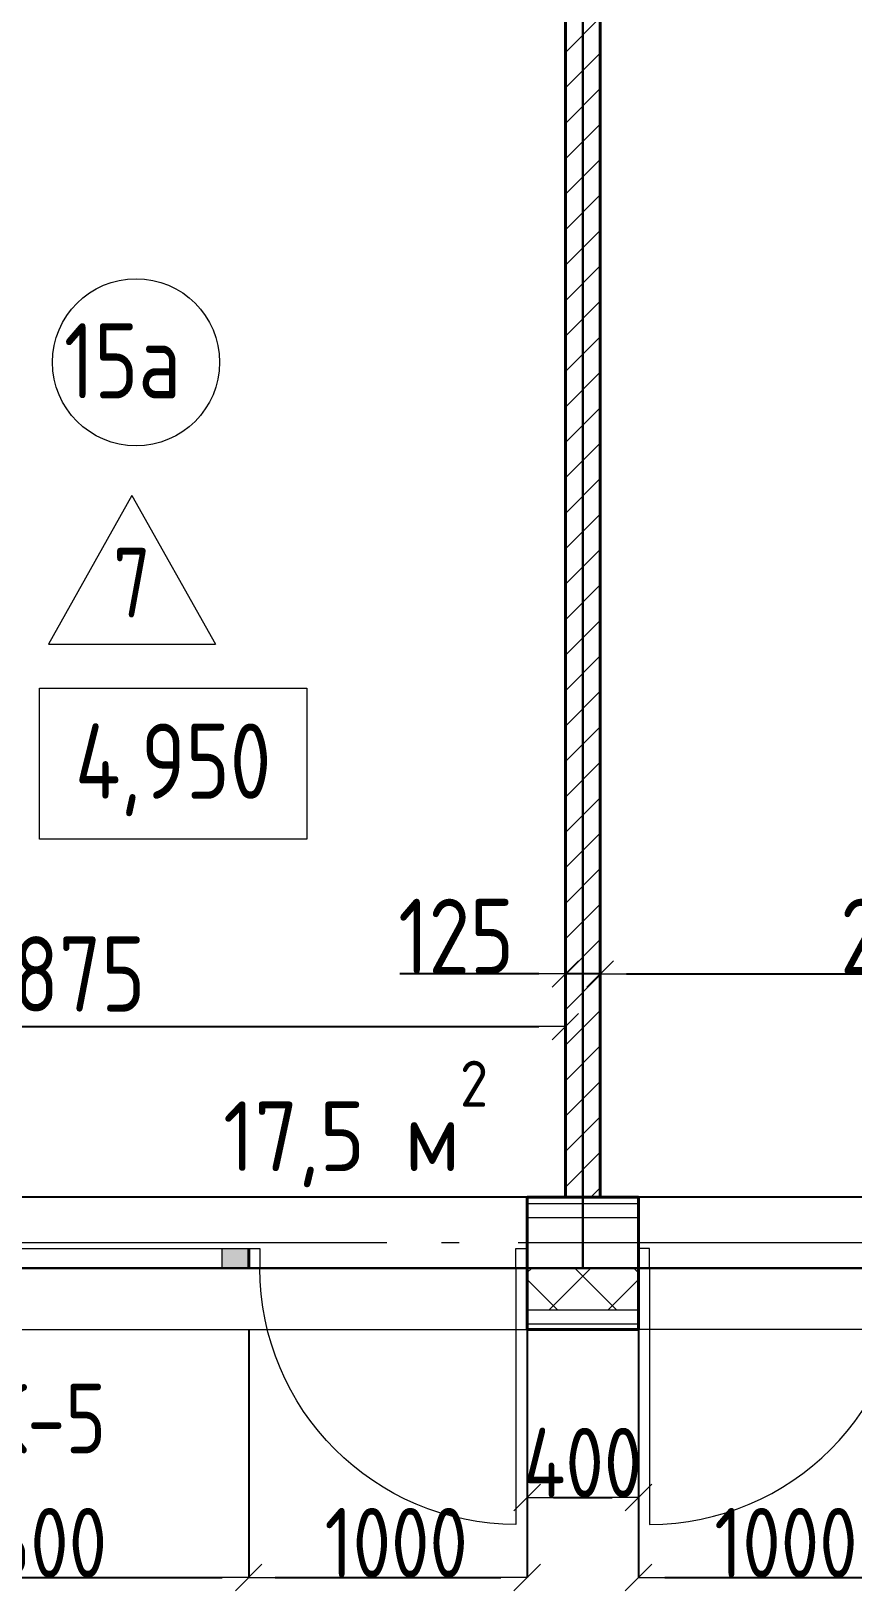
# Model space of a CAD drawing. Header units: millimetres. Extents: x -60256 to 201272, y 21388 to 77592.
# Drawn here: x -4103 to -1151, y 64207 to 69806 of the extents above; entities that cross this region are included whole.
import ezdxf
from ezdxf.enums import TextEntityAlignment as Align

# ---------------------------------------------------------------- set-up
doc = ezdxf.new("R2010")
doc.units = ezdxf.units.MM
doc.header["$MEASUREMENT"] = 0
doc.linetypes.add('Double Dashed', pattern=[1797.222233, 1325, -211.666656, 63.333344, -197.222233])
for name, color, linetype in [('Двери ArchiCAD', 7, 'Continuous'), ('марки окон дверей', 7, 'Continuous'), ('Окна ArchiCAD', 7, 'Continuous'), ('оси', 7, 'Continuous'), ('перегородки', 7, 'Continuous'), ('размеры внутр', 7, 'Continuous'), ('стены наруж', 7, 'Continuous'), ('№ помещений', 7, 'Continuous')]:
    doc.layers.add(name, color=color, linetype=linetype)
for name, color, linetype, lineweight in [('Двери ArchiCAD_Ном._пера__97', 7, 'Continuous', 20), ('Двери ArchiCAD_Ном._пера__99', 7, 'Continuous', 40), ('марки окон дверей_Ном._пера__96', 7, 'Continuous', 13), ('Окна ArchiCAD_Ном._пера__96', 7, 'Continuous', 13), ('Окна ArchiCAD_Ном._пера__97', 7, 'Continuous', 20), ('Окна ArchiCAD_Ном._пера__99', 7, 'Continuous', 40), ('оси_Ном._пера__96', 7, 'Continuous', 13), ('перегородки_Ном._пера__96', 7, 'Continuous', 13), ('перегородки_Ном._пера__99', 7, 'Continuous', 40), ('площади_Ном._пера__96', 7, 'Continuous', 13), ('стены наруж_Ном._пера__96', 7, 'Continuous', 13), ('стены наруж_Ном._пера__99', 7, 'Continuous', 40), ('текст_Ном._пера__96', 7, 'Continuous', 13), ('текст_Ном._пера__99', 7, 'Continuous', 40), ('экспликац проемов_Ном._пера__1', 7, 'Continuous', 25), ('экспликац проемов_Ном._пера__97', 7, 'Continuous', 20), ('№ помещений_Ном._пера__96', 7, 'Continuous', 13)]:
    doc.layers.add(name, color=color, linetype=linetype, lineweight=lineweight)
doc.styles.add('СГЕНЕРИР_СТИЛЬ_1', font='isocp.shx')
doc.styles.add('СГЕНЕРИР_СТИЛЬ_3', font='gost_2_304-81_type.ttf')
doc.styles.add('СГЕНЕРИР_СТИЛЬ_4', font='gost_2_304-81_type.ttf')
doc.styles.add('СГЕНЕРИР_СТИЛЬ_5', font='CS_Gost2304.shx')
doc.styles.add('СГЕНЕРИР_СТИЛЬ_8', font='gost_2_304-81_type.ttf')
doc.dimstyles.new('СГЕНЕРИР_СТИЛЬ__1', dxfattribs={"dimtxt": 270.000005, "dimasz": 95, "dimexe": 0.18, "dimexo": 0, "dimgap": 0.09, "dimtad": 1, "dimtih": 1, "dimtoh": 1, "dimdec": 0, "dimzin": 0, "dimdsep": 46, "dimtxsty": 'СГЕНЕРИР_СТИЛЬ_3', "dimblk": 'ARROWHEAD_6', "dimblk1": 'ARROWHEAD_6', "dimblk2": 'ARROWHEAD_6', "dimcen": 0.09, "dimclrd": 7, "dimclre": 7, "dimclrt": 98, "dimadec": 0, "dimazin": 0, "dimtfac": 1, "dimtdec": 4, "dimtmove": 0, "dimatfit": 3, "dimfxl": 1, "dimtolj": 1, "dimtzin": 0, "dimarcsym": 0})
doc.dimstyles.new('СГЕНЕРИР_СТИЛЬ__10', dxfattribs={"dimtxt": 250, "dimasz": 95, "dimexe": 0.18, "dimexo": 0, "dimgap": 0.09, "dimtad": 1, "dimtih": 1, "dimtoh": 1, "dimdec": 0, "dimzin": 0, "dimdsep": 46, "dimtxsty": 'СГЕНЕРИР_СТИЛЬ_3', "dimblk": 'ARROWHEAD_6', "dimblk1": 'ARROWHEAD_6', "dimblk2": 'ARROWHEAD_6', "dimcen": 0.09, "dimclrd": 7, "dimclre": 7, "dimclrt": 98, "dimadec": 0, "dimazin": 0, "dimtfac": 1, "dimtdec": 4, "dimtmove": 0, "dimatfit": 3, "dimfxl": 1, "dimtolj": 1, "dimtzin": 0, "dimarcsym": 0})
doc.dimstyles.new('СГЕНЕРИР_СТИЛЬ__2', dxfattribs={"dimtxt": 270.000005, "dimasz": 95, "dimexe": 0.18, "dimexo": 0, "dimgap": 0.09, "dimtad": 1, "dimdec": 0, "dimzin": 0, "dimdsep": 46, "dimtxsty": 'СГЕНЕРИР_СТИЛЬ_3', "dimblk": 'ARROWHEAD_6', "dimblk1": 'ARROWHEAD_6', "dimblk2": 'ARROWHEAD_6', "dimcen": 0.09, "dimclrd": 7, "dimclre": 7, "dimclrt": 98, "dimadec": 0, "dimazin": 0, "dimtfac": 1, "dimtdec": 4, "dimtmove": 0, "dimatfit": 3, "dimfxl": 1, "dimtolj": 1, "dimtzin": 0, "dimarcsym": 0})
doc.dimstyles.new('СГЕНЕРИР_СТИЛЬ__7', dxfattribs={"dimtxt": 270.000005, "dimasz": 95, "dimexe": 0.18, "dimexo": 0, "dimgap": 0.09, "dimtad": 1, "dimtih": 1, "dimtoh": 1, "dimdec": 0, "dimzin": 0, "dimdsep": 46, "dimtxsty": 'СГЕНЕРИР_СТИЛЬ_3', "dimblk": 'ARROWHEAD_6', "dimblk1": 'ARROWHEAD_6', "dimblk2": 'ARROWHEAD_6', "dimcen": 0.09, "dimclrd": 7, "dimclre": 7, "dimclrt": 98, "dimadec": 0, "dimazin": 0, "dimtfac": 1, "dimtdec": 4, "dimtmove": 2, "dimatfit": 3, "dimfxl": 1, "dimtolj": 1, "dimtzin": 0, "dimarcsym": 0})

# ---------------------------------------------------------------- blocks, each defined once
blk = doc.blocks.new('Окно 16_6')
at = {"layer": 'Окна ArchiCAD_Ном._пера__96', "linetype": 'Continuous'}
for points in [[(-800, -70), (-705, -70), (-705, 0), (-800, 0)], [(800, 0), (705, 0), (705, -70), (800, -70)]]:
    blk.add_hatch(color=256, dxfattribs=at).paths.add_polyline_path(points)
for p, q in [((705, 0), (-705, 0)), ((-705, -70), (705, -70))]:
    blk.add_line(p, q, dxfattribs=at)
at = {"layer": 'Окна ArchiCAD_Ном._пера__97', "linetype": 'Continuous'}
for p, q in [((-800, 220), (800, 220)), ((-705, 0), (-800, 0)), ((-705, -70), (-705, 0)), ((800, 0), (705, 0)), ((705, 0), (705, -70)), ((-800, -70), (-705, -70)), ((705, -70), (800, -70))]:
    blk.add_line(p, q, dxfattribs=at)
at = {"layer": 'Окна ArchiCAD_Ном._пера__99', "linetype": 'Continuous'}
for p, q in [((-800, 0), (-800, -70)), ((800, 0), (800, -70))]:
    blk.add_line(p, q, dxfattribs=at)
blk = doc.blocks.new('Дверь 16_4')
at = {"layer": 'Двери ArchiCAD_Ном._пера__97', "linetype": 'Continuous'}
for p, q in [((460, 0), (460, 920)), ((-500, 220), (500, 220)), ((-460, 0), (-500, 0)), ((-500, 0), (-500, -70)), ((-460, -70), (-460, 0)), ((500, 0), (460, 0)), ((460, 0), (460, -70)), ((500, -70), (500, 0)), ((-500, -70), (-460, -70)), ((460, -70), (500, -70))]:
    blk.add_line(p, q, dxfattribs=at)
blk.add_arc((460, 0), 920, 90, 180, dxfattribs=at)
at = {"layer": 'Двери ArchiCAD_Ном._пера__99', "linetype": 'Continuous'}
for p, q in [((-500, 0), (-500, -70)), ((500, 0), (500, -70))]:
    blk.add_line(p, q, dxfattribs=at)
blk = doc.blocks.new('Дверь 16_5')
at = {"layer": 'Двери ArchiCAD_Ном._пера__97', "linetype": 'Continuous'}
for p, q in [((460, 0), (460, 920)), ((-500, 220), (500, 220)), ((-460, 0), (-500, 0)), ((-500, 0), (-500, -70)), ((-460, -70), (-460, 0)), ((500, 0), (460, 0)), ((460, 0), (460, -70)), ((500, -70), (500, 0)), ((-500, -70), (-460, -70)), ((460, -70), (500, -70))]:
    blk.add_line(p, q, dxfattribs=at)
blk.add_arc((460, 0), 920, 90, 180, dxfattribs=at)
at = {"layer": 'Двери ArchiCAD_Ном._пера__99', "linetype": 'Continuous'}
for p, q in [((-500, 0), (-500, -70)), ((500, 0), (500, -70))]:
    blk.add_line(p, q, dxfattribs=at)
blk = doc.blocks.new('Стена_32_1', base_point=(12879, 65455.7))
at = {"layer": 'стены наруж_Ном._пера__96', "linetype": 'Continuous'}
h = blk.add_hatch(dxfattribs=at)
h.set_pattern_fill('УТЕПЛИТ_МЕЛКИЙ_0001', color=256, style=0, pattern_type=2)
h.set_pattern_definition([(45, (0, 0), (-106.066, 106.066), []), (135, (0, 0), (106.066, 106.066), [])])
h.paths.add_polyline_path([(-2321, 65215.7), (-1921, 65215.7), (-1921, 65365.7), (-2321, 65365.7)])
for p, q in [((-1921, 65595.7), (-2321, 65595.7)), ((-1921, 65545.7), (-2321, 65545.7)), ((-2321, 65365.7), (-1921, 65365.7)), ((-2321, 65215.7), (-1921, 65215.7)), ((-2321, 65165.7), (-1921, 65165.7))]:
    blk.add_line(p, q, dxfattribs=at)
at = {"layer": 'стены наруж_Ном._пера__99', "linetype": 'Continuous'}
for p, q in [((-2321, 65595.7), (-2321, 65620.7)), ((-1921, 65595.7), (-1921, 65620.7)), ((-2321, 65545.7), (-2321, 65595.7)), ((-1921, 65545.7), (-1921, 65595.7)), ((-2321, 65435.7), (-2321, 65545.7)), ((-1921, 65435.7), (-1921, 65545.7)), ((-2321, 65365.7), (-2321, 65435.7)), ((-1921, 65365.7), (-1921, 65435.7)), ((-2321, 65215.7), (-2321, 65365.7)), ((-1921, 65215.7), (-1921, 65365.7)), ((-2321, 65165.7), (-2321, 65215.7)), ((-1921, 65165.7), (-1921, 65215.7)), ((-2321, 65145.7), (-2321, 65165.7)), ((-1921, 65145.7), (-1921, 65165.7))]:
    blk.add_line(p, q, dxfattribs=at)
at = {"layer": 'стены наруж_Ном._пера__99', "linetype": 'Continuous', "flags": 128}
for points in [[(-1921, 65620.7), (-2321, 65620.7)], [(-2321, 65145.7), (-1921, 65145.7)]]:
    blk.add_lwpolyline(points, dxfattribs=at)
at = {"layer": 'Двери ArchiCAD', "color": 44, "linetype": 'Continuous', "lineweight": 35, "xscale": -1, "zscale": 1000, "rotation": 180}
blk.add_blockref('Дверь 16_4', (-2821, 65365.7), dxfattribs=at)
at = {"layer": 'Двери ArchiCAD', "color": 44, "linetype": 'Continuous', "lineweight": 35, "zscale": 1000, "rotation": 180}
blk.add_blockref('Дверь 16_5', (-1421, 65365.7), dxfattribs=at)
at = {"layer": 'Окна ArchiCAD', "color": 44, "linetype": 'Continuous', "lineweight": 35, "xscale": -1, "zscale": 1000, "rotation": 180}
blk.add_blockref('Окно 16_6', (-4121, 65365.7), dxfattribs=at)
blk = doc.blocks.new('Стена_53_1', base_point=(-2121, 71855.7))
at = {"layer": 'перегородки_Ном._пера__96', "linetype": 'Continuous'}
h = blk.add_hatch(dxfattribs=at)
h.set_pattern_fill('FACE_BRICK_0001', color=256, style=0, pattern_type=2)
h.set_pattern_definition([(45, (0, 0), (-63.63961, 63.63961), [])])
h.paths.add_polyline_path([(-2183.5, 71690.7), (-2183.5, 65620.7), (-2058.5, 65620.7), (-2058.5, 71690.7)])
at = {"layer": 'перегородки_Ном._пера__99', "linetype": 'Continuous', "flags": 128}
for points in [[(-2183.5, 71690.7), (-2183.5, 65620.7)], [(-2058.5, 71690.7), (-2183.5, 71690.7)], [(-2058.5, 65620.7), (-2058.5, 71690.7)], [(-2183.5, 65620.7), (-2058.5, 65620.7)]]:
    blk.add_lwpolyline(points, dxfattribs=at)
blk = doc.blocks.new('Стандартный маркер сетки_16')
at = {"layer": 'оси_Ном._пера__96', "linetype": 'Double Dashed'}
blk.add_line((900, 0), (41068.3, 0), dxfattribs=at)
at = {"layer": 'оси_Ном._пера__96', "style": 'СГЕНЕРИР_СТИЛЬ_3'}
blk.add_attdef('AC_MarkerText_1', text='', height=350, rotation=180, dxfattribs=at).set_placement((-260.8, 269.7), align=Align.BOTTOM_LEFT)
blk = doc.blocks.new('Номер помещения 15_9')
at = {"layer": '№ помещений_Ном._пера__96', "linetype": 'Continuous'}
blk.add_circle((0, 0), 300, dxfattribs=at)
at = {"layer": '№ помещений_Ном._пера__96', "insert": (-259.2, 5.2), "char_height": 270, "attachment_point": 4, "style": 'СГЕНЕРИР_СТИЛЬ_4'}
blk.add_mtext('{15а}', dxfattribs=at)
blk = doc.blocks.new('Номер помещения 16_5')
at = {"layer": 'марки окон дверей_Ном._пера__96', "insert": (-307.9, 19.4), "char_height": 250, "attachment_point": 4, "style": 'СГЕНЕРИР_СТИЛЬ_5'}
blk.add_mtext('{ОК-5}', dxfattribs=at)
blk = doc.blocks.new('ARROWHEAD_6')
at = {"color": 0, "linetype": 'Continuous', "lineweight": 0}
for p, q in [((0, 0), (-1, 0)), ((-0.5, -0.5), (0.5, 0.5))]:
    blk.add_line(p, q, dxfattribs=at)
blk = doc.blocks.new('*D838')
at = {"layer": 'Defpoints', "color": 0, "linetype": 'Continuous', "transparency": 16777216}
for p in [(-5058.5, 68655.7), (-2183.5, 68655.7), (-2183.5, 66232.3)]:
    blk.add_point(p, dxfattribs=at)
at = {"layer": 'размеры внутр', "color": 7, "linetype": 'Continuous', "lineweight": -2, "transparency": 16777216}
for p, q in [((-5058.5, 68655.7), (-5058.5, 66232.2)), ((-2183.5, 68655.7), (-2183.5, 66232.2)), ((-4963.5, 66232.3), (-2278.5, 66232.3))]:
    blk.add_line(p, q, dxfattribs=at)
at = {"layer": 'размеры внутр', "color": 7, "linetype": 'Continuous', "lineweight": -2, "transparency": 16777216, "xscale": 95, "yscale": 95, "zscale": 95, "rotation": 180}
blk.add_blockref('ARROWHEAD_6', (-5058.5, 66232.3), dxfattribs=at)
at = {"layer": 'размеры внутр', "color": 7, "linetype": 'Continuous', "lineweight": -2, "transparency": 16777216, "xscale": 95, "yscale": 95, "zscale": 95}
blk.add_blockref('ARROWHEAD_6', (-2183.5, 66232.3), dxfattribs=at)
at = {"layer": 'размеры внутр', "color": 98, "linetype": 'Continuous', "transparency": 16777216, "insert": (-4004.2, 66421.3), "char_height": 270, "attachment_point": 5, "style": 'СГЕНЕРИР_СТИЛЬ_3'}
blk.add_mtext('\\A1;2875', dxfattribs=at)
blk = doc.blocks.new('*D839')
at = {"layer": 'Defpoints', "color": 0, "linetype": 'Continuous', "transparency": 16777216}
for p in [(-2183.5, 68655.7), (-2058.5, 68655.7), (-2058.5, 66421.3)]:
    blk.add_point(p, dxfattribs=at)
at = {"layer": 'размеры внутр', "color": 7, "linetype": 'Continuous', "lineweight": -2, "transparency": 16777216}
for p, q in [((-2183.5, 68655.7), (-2183.5, 66421.2)), ((-2058.5, 68655.7), (-2058.5, 66421.2)), ((-2278.5, 66421.3), (-2778.5, 66421.3)), ((-2058.5, 66421.3), (-2183.5, 66421.3)), ((-1963.5, 66421.3), (-1868.5, 66421.3))]:
    blk.add_line(p, q, dxfattribs=at)
at = {"layer": 'размеры внутр', "color": 7, "linetype": 'Continuous', "lineweight": -2, "transparency": 16777216, "xscale": 95, "yscale": 95, "zscale": 95}
blk.add_blockref('ARROWHEAD_6', (-2183.5, 66421.3), dxfattribs=at)
at = {"layer": 'размеры внутр', "color": 7, "linetype": 'Continuous', "lineweight": -2, "transparency": 16777216, "xscale": 95, "yscale": 95, "zscale": 95, "rotation": 180}
blk.add_blockref('ARROWHEAD_6', (-2058.5, 66421.3), dxfattribs=at)
at = {"layer": 'размеры внутр', "color": 98, "linetype": 'Continuous', "transparency": 16777216, "insert": (-2576, 66556.4), "char_height": 270, "attachment_point": 5, "style": 'СГЕНЕРИР_СТИЛЬ_3'}
blk.add_mtext('\\A1;125', dxfattribs=at)
blk = doc.blocks.new('*D840')
at = {"layer": 'Defpoints', "color": 0, "linetype": 'Continuous', "transparency": 16777216}
for p in [(-2058.5, 68655.7), (816.5, 68655.7), (816.5, 66421.3)]:
    blk.add_point(p, dxfattribs=at)
at = {"layer": 'размеры внутр', "color": 7, "linetype": 'Continuous', "lineweight": -2, "transparency": 16777216}
for p, q in [((-2058.5, 68655.7), (-2058.5, 66421.2)), ((816.5, 68655.7), (816.5, 66421.2)), ((-1963.5, 66421.3), (721.5, 66421.3))]:
    blk.add_line(p, q, dxfattribs=at)
at = {"layer": 'размеры внутр', "color": 7, "linetype": 'Continuous', "lineweight": -2, "transparency": 16777216, "xscale": 95, "yscale": 95, "zscale": 95, "rotation": 180}
blk.add_blockref('ARROWHEAD_6', (-2058.5, 66421.3), dxfattribs=at)
at = {"layer": 'размеры внутр', "color": 7, "linetype": 'Continuous', "lineweight": -2, "transparency": 16777216, "xscale": 95, "yscale": 95, "zscale": 95}
blk.add_blockref('ARROWHEAD_6', (816.5, 66421.3), dxfattribs=at)
at = {"layer": 'размеры внутр', "color": 98, "linetype": 'Continuous', "transparency": 16777216, "insert": (-884.6, 66556.4), "char_height": 270, "attachment_point": 5, "style": 'СГЕНЕРИР_СТИЛЬ_3'}
blk.add_mtext('\\A1;2875', dxfattribs=at)
blk = doc.blocks.new('*D858')
at = {"layer": 'Defpoints', "color": 0, "linetype": 'Continuous', "transparency": 16777216}
for p in [(-8121, 69755.7), (-4391.7, 69755.7), (879, 65620.7)]:
    blk.add_point(p, dxfattribs=at)
at = {"layer": 'размеры внутр', "color": 7, "linetype": 'Continuous', "lineweight": -2, "transparency": 16777216}
for p, q in [((-8121, 69755.7), (-4391.5, 69755.7)), ((-4391.7, 69660.7), (-4391.7, 67731.8)), ((-4391.7, 65715.7), (-4391.7, 67172.3)), ((879, 65620.7), (-4391.9, 65620.7))]:
    blk.add_line(p, q, dxfattribs=at)
at = {"layer": 'размеры внутр', "color": 7, "linetype": 'Continuous', "lineweight": -2, "transparency": 16777216, "xscale": 95, "yscale": 95, "zscale": 95}
for p, rotation in [((-4391.7, 69755.7), 90), ((-4391.7, 65620.7), 270)]:
    blk.add_blockref('ARROWHEAD_6', p, dxfattribs=dict(at, rotation=rotation))
at = {"layer": 'размеры внутр', "color": 98, "linetype": 'Continuous', "transparency": 16777216, "insert": (-4391.7, 67452), "char_height": 270, "attachment_point": 5, "rotation": 90, "style": 'СГЕНЕРИР_СТИЛЬ_3'}
blk.add_mtext('\\A1;4135', dxfattribs=at)
blk = doc.blocks.new('*D875')
at = {"layer": 'Defpoints', "color": 0, "linetype": 'Continuous', "transparency": 16777216}
for p in [(-4921, 65145.7), (-3321, 65145.7), (-3321, 64254.6)]:
    blk.add_point(p, dxfattribs=at)
at = {"layer": 'размеры внутр', "color": 7, "linetype": 'Continuous', "lineweight": -2, "transparency": 16777216}
for p, q in [((-4921, 65145.7), (-4921, 64254.4)), ((-3321, 65145.7), (-3321, 64254.4)), ((-4826, 64254.6), (-3416, 64254.6))]:
    blk.add_line(p, q, dxfattribs=at)
at = {"layer": 'размеры внутр', "color": 7, "linetype": 'Continuous', "lineweight": -2, "transparency": 16777216, "xscale": 95, "yscale": 95, "zscale": 95, "rotation": 180}
blk.add_blockref('ARROWHEAD_6', (-4921, 64254.6), dxfattribs=at)
at = {"layer": 'размеры внутр', "color": 7, "linetype": 'Continuous', "lineweight": -2, "transparency": 16777216, "xscale": 95, "yscale": 95, "zscale": 95}
blk.add_blockref('ARROWHEAD_6', (-3321, 64254.6), dxfattribs=at)
at = {"layer": 'размеры внутр', "color": 98, "linetype": 'Continuous', "transparency": 16777216, "insert": (-4091.2, 64379.6), "char_height": 250, "attachment_point": 5, "style": 'СГЕНЕРИР_СТИЛЬ_3'}
blk.add_mtext('\\A1;1600', dxfattribs=at)
blk = doc.blocks.new('*D876')
at = {"layer": 'Defpoints', "color": 0, "linetype": 'Continuous', "transparency": 16777216}
for p in [(-3321, 65145.7), (-2321, 65145.7), (-2321, 64254.6)]:
    blk.add_point(p, dxfattribs=at)
at = {"layer": 'размеры внутр', "color": 7, "linetype": 'Continuous', "lineweight": -2, "transparency": 16777216}
for p, q in [((-3321, 65145.7), (-3321, 64254.4)), ((-2321, 65145.7), (-2321, 64254.4)), ((-3226, 64254.6), (-2416, 64254.6))]:
    blk.add_line(p, q, dxfattribs=at)
at = {"layer": 'размеры внутр', "color": 7, "linetype": 'Continuous', "lineweight": -2, "transparency": 16777216, "xscale": 95, "yscale": 95, "zscale": 95, "rotation": 180}
blk.add_blockref('ARROWHEAD_6', (-3321, 64254.6), dxfattribs=at)
at = {"layer": 'размеры внутр', "color": 7, "linetype": 'Continuous', "lineweight": -2, "transparency": 16777216, "xscale": 95, "yscale": 95, "zscale": 95}
blk.add_blockref('ARROWHEAD_6', (-2321, 64254.6), dxfattribs=at)
at = {"layer": 'размеры внутр', "color": 98, "linetype": 'Continuous', "transparency": 16777216, "insert": (-2791.2, 64379.6), "char_height": 250, "attachment_point": 5, "style": 'СГЕНЕРИР_СТИЛЬ_3'}
blk.add_mtext('\\A1;1000', dxfattribs=at)
blk = doc.blocks.new('*D877')
at = {"layer": 'Defpoints', "color": 0, "linetype": 'Continuous', "transparency": 16777216}
for p in [(-2321, 65145.7), (-1921, 65145.7), (-1921, 64542.1)]:
    blk.add_point(p, dxfattribs=at)
at = {"layer": 'размеры внутр', "color": 7, "linetype": 'Continuous', "lineweight": -2, "transparency": 16777216}
for p, q in [((-2321, 65145.7), (-2321, 64541.9)), ((-1921, 65145.7), (-1921, 64541.9)), ((-2226, 64542.1), (-2016, 64542.1))]:
    blk.add_line(p, q, dxfattribs=at)
at = {"layer": 'размеры внутр', "color": 7, "linetype": 'Continuous', "lineweight": -2, "transparency": 16777216, "xscale": 95, "yscale": 95, "zscale": 95, "rotation": 180}
blk.add_blockref('ARROWHEAD_6', (-2321, 64542.1), dxfattribs=at)
at = {"layer": 'размеры внутр', "color": 7, "linetype": 'Continuous', "lineweight": -2, "transparency": 16777216, "xscale": 95, "yscale": 95, "zscale": 95}
blk.add_blockref('ARROWHEAD_6', (-1921, 64542.1), dxfattribs=at)
at = {"layer": 'размеры внутр', "color": 98, "linetype": 'Continuous', "transparency": 16777216, "insert": (-2121, 64667.1), "char_height": 250, "attachment_point": 5, "style": 'СГЕНЕРИР_СТИЛЬ_3'}
blk.add_mtext('\\A1;400', dxfattribs=at)
blk = doc.blocks.new('*D878')
at = {"layer": 'Defpoints', "color": 0, "linetype": 'Continuous', "transparency": 16777216}
for p in [(-1921, 65145.7), (-921, 65145.7), (-921, 64254.6)]:
    blk.add_point(p, dxfattribs=at)
at = {"layer": 'размеры внутр', "color": 7, "linetype": 'Continuous', "lineweight": -2, "transparency": 16777216}
for p, q in [((-1921, 65145.7), (-1921, 64254.4)), ((-921, 65145.7), (-921, 64254.4)), ((-1826, 64254.6), (-1016, 64254.6))]:
    blk.add_line(p, q, dxfattribs=at)
at = {"layer": 'размеры внутр', "color": 7, "linetype": 'Continuous', "lineweight": -2, "transparency": 16777216, "xscale": 95, "yscale": 95, "zscale": 95, "rotation": 180}
blk.add_blockref('ARROWHEAD_6', (-1921, 64254.6), dxfattribs=at)
at = {"layer": 'размеры внутр', "color": 7, "linetype": 'Continuous', "lineweight": -2, "transparency": 16777216, "xscale": 95, "yscale": 95, "zscale": 95}
blk.add_blockref('ARROWHEAD_6', (-921, 64254.6), dxfattribs=at)
at = {"layer": 'размеры внутр', "color": 98, "linetype": 'Continuous', "transparency": 16777216, "insert": (-1391.2, 64379.6), "char_height": 250, "attachment_point": 5, "style": 'СГЕНЕРИР_СТИЛЬ_3'}
blk.add_mtext('\\A1;1000', dxfattribs=at)

msp = doc.modelspace()

# ---------------------------------------------------------------- linework, layer by layer
at = {"color": 3, "lineweight": 30}
for points in [[(-5121.00277, 71945.66051), (-2121.00278, 71945.66051), (-2121.00278, 65365.6605), (-5121.00277, 65365.6605)], [(878.99723, 71945.66051), (-2121.00278, 71945.66051), (-2121.00278, 65365.6605), (878.99723, 65365.6605)]]:
    msp.add_lwpolyline(points, close=True, dxfattribs=at)
at = {"layer": 'текст_Ном._пера__96', "linetype": 'Continuous', "flags": 128}
msp.add_lwpolyline([(-4073.2414, 67447.62703), (-3111.85947, 67447.62703), (-3111.85947, 66905.80774), (-4073.2414, 66905.80774)], close=True, dxfattribs=at)
at = {"layer": 'экспликац проемов_Ном._пера__97', "linetype": 'Continuous'}
for p, q in [((-3740.58485, 68139.05873), (-4040.58485, 67605.7254)), ((-3740.58485, 68139.05873), (-3440.58485, 67605.7254)), ((-4040.58485, 67605.7254), (-3440.58485, 67605.7254))]:
    msp.add_line(p, q, dxfattribs=at)

# ---------------------------------------------------------------- block references
at = {"layer": 'марки окон дверей', "color": 102, "linetype": 'Continuous', "lineweight": 15, "zscale": 1000}
msp.add_blockref('Номер помещения 16_5', (-4121.00277, 64806.04583), dxfattribs=at)
at = {"layer": 'оси', "color": 251, "linetype": 'Continuous', "lineweight": 13, "zscale": 1000, "rotation": 180}
msp.add_blockref('Стандартный маркер сетки_16', (26830.04628, 65455.66051), dxfattribs=at)
at = {"layer": 'перегородки'}
msp.add_blockref('Стена_53_1', (-2121.00277, 71855.66051), dxfattribs=at)
at = {"layer": 'стены наруж'}
msp.add_blockref('Стена_32_1', (12878.99723, 65455.66051), dxfattribs=at)
at = {"layer": '№ помещений', "color": 102, "linetype": 'Continuous', "lineweight": 15, "zscale": 1000}
msp.add_blockref('Номер помещения 15_9', (-3725.76234, 68617.24104), dxfattribs=at)

# ---------------------------------------------------------------- texts
at = {"layer": 'площади_Ном._пера__96', "insert": (-3413.09621, 65655.66051), "char_height": 250, "attachment_point": 7, "style": 'СГЕНЕРИР_СТИЛЬ_1'}
msp.add_mtext('{17,5 м{\\H0.66x;\\S2^  ;}}', dxfattribs=at)
at = {"layer": 'текст_Ном._пера__99', "linetype": 'Continuous', "insert": (-3592.55044, 67153.90703), "char_height": 270, "attachment_point": 5, "style": 'СГЕНЕРИР_СТИЛЬ_8'}
msp.add_mtext('{4,950}', dxfattribs=at)
at = {"layer": 'экспликац проемов_Ном._пера__1', "linetype": 'Continuous', "insert": (-3740.58485, 67826.23506), "char_height": 250, "attachment_point": 5, "style": 'СГЕНЕРИР_СТИЛЬ_3'}
msp.add_mtext('{\\W0.950000x;7}', dxfattribs=at)

# ---------------------------------------------------------------- dimensions: what is measured, and where the dimension line sits
at = {"layer": 'размеры внутр', "linetype": 'Continuous'}
dim = msp.add_linear_dim(base=(-4391.72863, 69755.66051), p1=(878.99723, 65620.66051), p2=(-8121.00277, 69755.66051), angle=90, dimstyle='СГЕНЕРИР_СТИЛЬ__2', dxfattribs=at)
dim.commit()
dim.dimension.update_dxf_attribs({"geometry": '*D858', "text_midpoint": (-4391.72863, 67452.03738), "dimtype": 160, "text_rotation": 90})
for base, p1, p2, dimstyle, picture, middle in [((-2183.50277, 66232.33047), (-5058.50277, 68655.66051), (-2183.50277, 68655.66051), 'СГЕНЕРИР_СТИЛЬ__7', '*D838', (-4004.21252, 66421.33048)), ((-2058.50277, 66421.33048), (-2183.50277, 68655.66051), (-2058.50277, 68655.66051), 'СГЕНЕРИР_СТИЛЬ__1', '*D839', (-2575.99634, 66421.33048)), ((816.49723, 66421.33048), (-2058.50277, 68655.66051), (816.49723, 68655.66051), 'СГЕНЕРИР_СТИЛЬ__1', '*D840', (-884.61726, 66421.33048)), ((-3321.00277, 64254.55578), (-4921.00277, 65145.66051), (-3321.00277, 65145.66051), 'СГЕНЕРИР_СТИЛЬ__10', '*D875', (-4091.15026, 64254.55578)), ((-2321.00277, 64254.55578), (-3321.00277, 65145.66051), (-2321.00277, 65145.66051), 'СГЕНЕРИР_СТИЛЬ__10', '*D876', (-2791.15026, 64254.55578)), ((-1921.00277, 64542.05578), (-2321.00277, 65145.66051), (-1921.00277, 65145.66051), 'СГЕНЕРИР_СТИЛЬ__10', '*D877', (-2121.00277, 64542.05578)), ((-921.00277, 64254.55578), (-1921.00277, 65145.66051), (-921.00277, 65145.66051), 'СГЕНЕРИР_СТИЛЬ__10', '*D878', (-1391.15026, 64254.55578))]:
    dim = msp.add_linear_dim(base=base, p1=p1, p2=p2, dimstyle=dimstyle, dxfattribs=at)
    dim.commit()
    dim.dimension.update_dxf_attribs({"geometry": picture, "text_midpoint": middle, "dimtype": 160})

doc.saveas('drawing.dxf')
